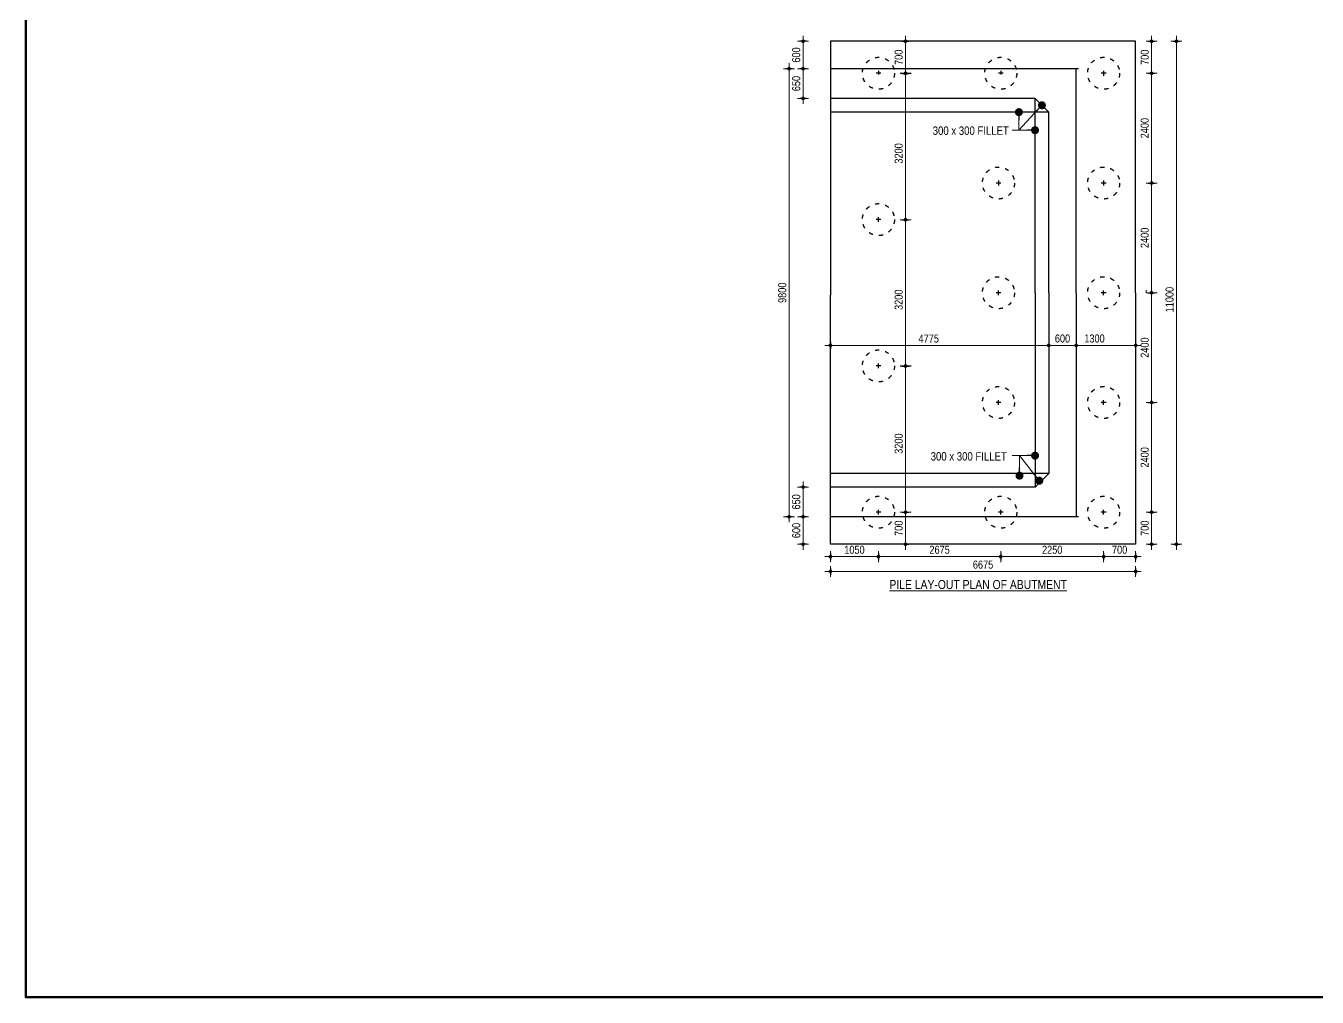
# Model space of a CAD drawing. Header units: millimetres. Extents: x -44822 to 222670, y -173707 to 25116.
# Drawn here: x -44822 to -16581, y -21024 to 220 of the extents above; entities that cross this region are included whole.
import ezdxf

# ---------------------------------------------------------------- set-up
doc = ezdxf.new("R2010")
doc.units = ezdxf.units.MM
doc.header["$LTSCALE"] = 5
doc.header["$PDMODE"] = 2
doc.linetypes.add('ACAD_ISO03W100', pattern=[30, 12, -18])
for name, color, linetype in [('Abutment W Line', 200, 'Continuous'), ('Extra Line', 70, 'Continuous'), ('Pile', 11, 'Continuous')]:
    doc.layers.add(name, color=color, linetype=linetype)
doc.layers.add('Dimision', color=4, linetype='Continuous', lineweight=13)
doc.layers.add('Text', color=7, linetype='Continuous', lineweight=0)
doc.styles.get("Standard").update_dxf_attribs({"font": 'ARIALN.TTF'})
doc.dimstyles.new('ISO-125', dxfattribs={"dimtxt": 125, "dimasz": 1.2, "dimexe": 75, "dimexo": 75, "dimgap": 60, "dimtad": 1, "dimdec": 0, "dimtxsty": 'Standard', "dimblk": 'D_TIC', "dimcen": 52.5, "dimclrd": 256, "dimclre": 256, "dimclrt": 256, "dimadec": 0, "dimazin": 0, "dimtfac": 1, "dimtdec": 0, "dimtix": 1, "dimtmove": 0, "dimatfit": 3, "dimldrblk": 'DOT', "dimfxl": 75, "dimfxlon": 1, "dimlwd": -1, "dimarcsym": 0})
doc.dimstyles.new('ISO-25', dxfattribs={"dimtxt": 75, "dimasz": 45, "dimexe": 125, "dimexo": 75.625, "dimgap": 60, "dimtad": 1, "dimdec": 0, "dimtxsty": 'Standard', "dimblk": 'DOT', "dimcen": 52.5, "dimclrd": 256, "dimclre": 256, "dimclrt": 256, "dimadec": 0, "dimazin": 0, "dimtfac": 1, "dimtdec": 0, "dimtix": 1, "dimtmove": 0, "dimatfit": 3, "dimldrblk": 'DOT', "dimfxl": 1, "dimlwd": -1, "dimarcsym": 0})

# ---------------------------------------------------------------- blocks, each defined once
blk = doc.blocks.new('_Dot')
at = {"color": 0, "linetype": 'ByBlock', "lineweight": -2}
blk.add_line((-0.5, 0), (-1, 0), dxfattribs=at)
at = {"color": 0, "linetype": 'ByBlock', "const_width": 0.5}
blk.add_lwpolyline([(-0.25, 0, 1), (0.25, 0, 1)], format="xyb", close=True, dxfattribs=at)
blk = doc.blocks.new('D_TIC')
at = {"layer": 'Dimision', "ltscale": 5}
for p, q in [((-60, 0), (60, 0)), ((0, 60), (0, -60))]:
    blk.add_line(p, q, dxfattribs=at)
at = {"layer": 'Dimision', "ltscale": 5, "const_width": 20}
blk.add_lwpolyline([(-10, 0, 1), (10, 0, 1)], format="xyb", close=True, dxfattribs=at)
blk = doc.blocks.new('*D34')
at = {"layer": 'Defpoints', "color": 0, "lineweight": 50, "ltscale": 5, "transparency": 16777216}
for p in [(-27859.63625356905, -717.9179499150052), (-28129.00739248644, -10517.91794991501), (-27859.63625356905, -10517.91794991501)]:
    blk.add_point(p, dxfattribs=at)
at = {"layer": 'Dimision', "lineweight": -2, "ltscale": 5, "transparency": 16777216}
for p, q in [((-28054.00739248645, -717.9179499150054), (-28204.00739248645, -717.9179499150054)), ((-28054.00739248644, -10517.91794991501), (-28204.00739248644, -10517.91794991501))]:
    blk.add_line(p, q, dxfattribs=at)
at = {"layer": 'Dimision', "ltscale": 5, "transparency": 16777216}
blk.add_line((-28129.00739248645, -719.9179499150054), (-28129.00739248644, -10515.91794991501), dxfattribs=at)
at = {"layer": 'Dimision', "ltscale": 5, "transparency": 16777216, "xscale": 2, "yscale": 2, "zscale": 2}
for p, rotation in [((-28129.00739248645, -717.9179499150054), 90), ((-28129.00739248644, -10517.91794991501), 270)]:
    blk.add_blockref('D_TIC', p, dxfattribs=dict(at, rotation=rotation))
at = {"layer": 'Dimision', "ltscale": 5, "transparency": 16777216, "insert": (-28278.35766533774, -5617.917949914999), "char_height": 175, "attachment_point": 5, "rotation": 90}
blk.add_mtext('9800', dxfattribs=at)
blk = doc.blocks.new('*D55')
at = {"layer": 'Defpoints', "color": 0, "lineweight": 50, "ltscale": 5, "transparency": 16777216}
for p in [(-27545.26802341591, -10517.91794991501), (-27823.63698085807, -11117.91794991501), (-27545.26802341591, -11117.91794991501)]:
    blk.add_point(p, dxfattribs=at)
at = {"layer": 'Dimision', "lineweight": -2, "ltscale": 5, "transparency": 16777216}
for p, q in [((-27748.63698085807, -10517.91794991501), (-27898.63698085807, -10517.91794991501)), ((-27748.63698085807, -11117.91794991501), (-27898.63698085807, -11117.91794991501))]:
    blk.add_line(p, q, dxfattribs=at)
at = {"layer": 'Dimision', "ltscale": 5, "transparency": 16777216}
blk.add_line((-27823.63698085807, -10519.91794991501), (-27823.63698085807, -11115.91794991501), dxfattribs=at)
at = {"layer": 'Dimision', "ltscale": 5, "transparency": 16777216, "xscale": 2, "yscale": 2, "zscale": 2}
for p, rotation in [((-27823.63698085807, -10517.91794991501), 90), ((-27823.63698085807, -11117.91794991501), 270)]:
    blk.add_blockref('D_TIC', p, dxfattribs=dict(at, rotation=rotation))
at = {"layer": 'Dimision', "ltscale": 5, "transparency": 16777216, "insert": (-27972.98725370936, -10817.917949915), "char_height": 175, "attachment_point": 5, "rotation": 90}
blk.add_mtext('600', dxfattribs=at)
blk = doc.blocks.new('*D56')
at = {"layer": 'Defpoints', "color": 0, "lineweight": 50, "ltscale": 5, "transparency": 16777216}
for p in [(-27545.26802341591, -9867.917949915009), (-27823.63698085806, -10517.91794991501), (-27545.26802341591, -10517.91794991501)]:
    blk.add_point(p, dxfattribs=at)
at = {"layer": 'Dimision', "lineweight": -2, "ltscale": 5, "transparency": 16777216}
for p, q in [((-27748.63698085806, -9867.917949915009), (-27898.63698085806, -9867.917949915009)), ((-27748.63698085806, -10517.91794991501), (-27898.63698085806, -10517.91794991501))]:
    blk.add_line(p, q, dxfattribs=at)
at = {"layer": 'Dimision', "ltscale": 5, "transparency": 16777216}
blk.add_line((-27823.63698085806, -9869.917949915009), (-27823.63698085806, -10515.91794991501), dxfattribs=at)
at = {"layer": 'Dimision', "ltscale": 5, "transparency": 16777216, "xscale": 2, "yscale": 2, "zscale": 2}
for p, rotation in [((-27823.63698085806, -9867.917949915009), 90), ((-27823.63698085806, -10517.91794991501), 270)]:
    blk.add_blockref('D_TIC', p, dxfattribs=dict(at, rotation=rotation))
at = {"layer": 'Dimision', "ltscale": 5, "transparency": 16777216, "insert": (-27972.98725370935, -10192.917949915), "char_height": 175, "attachment_point": 5, "rotation": 90}
blk.add_mtext('650', dxfattribs=at)
blk = doc.blocks.new('*D57')
at = {"layer": 'Defpoints', "color": 0, "lineweight": 50, "ltscale": 5, "transparency": 16777216}
for p in [(-27225.92416338345, -11494.52536009006), (-20550.92416338345, -11494.52536009006), (-27225.92416338345, -11714.28466374485)]:
    blk.add_point(p, dxfattribs=at)
at = {"layer": 'Dimision', "lineweight": -2, "ltscale": 5, "transparency": 16777216}
for p, q in [((-27225.92416338345, -11639.28466374485), (-27225.92416338345, -11789.28466374485)), ((-20550.92416338345, -11639.28466374485), (-20550.92416338345, -11789.28466374485))]:
    blk.add_line(p, q, dxfattribs=at)
at = {"layer": 'Dimision', "ltscale": 5, "transparency": 16777216}
blk.add_line((-20552.92416338345, -11714.28466374485), (-27223.92416338345, -11714.28466374485), dxfattribs=at)
at = {"layer": 'Dimision', "ltscale": 5, "transparency": 16777216, "xscale": 2, "yscale": 2, "zscale": 2, "rotation": 180}
blk.add_blockref('D_TIC', (-27225.92416338345, -11714.28466374485), dxfattribs=at)
at = {"layer": 'Dimision', "ltscale": 5, "transparency": 16777216, "xscale": 2, "yscale": 2, "zscale": 2}
blk.add_blockref('D_TIC', (-20550.92416338345, -11714.28466374485), dxfattribs=at)
at = {"layer": 'Dimision', "ltscale": 5, "transparency": 16777216, "insert": (-23888.42416338345, -11564.93439089356), "char_height": 175, "attachment_point": 5}
blk.add_mtext('6675', dxfattribs=at)
blk = doc.blocks.new('*D35')
at = {"layer": 'Defpoints', "color": 0, "lineweight": 50, "ltscale": 5, "transparency": 16777216}
for p in [(-19934.30750485995, -117.9179499150051), (-19658.59928335054, -117.917949915005), (-19934.30750485995, -11117.91794991501)]:
    blk.add_point(p, dxfattribs=at)
at = {"layer": 'Dimision', "lineweight": -2, "ltscale": 5, "transparency": 16777216}
for p, q in [((-19733.59928335054, -117.917949915005), (-19583.59928335054, -117.917949915005)), ((-19733.59928335053, -11117.91794991501), (-19583.59928335053, -11117.91794991501))]:
    blk.add_line(p, q, dxfattribs=at)
at = {"layer": 'Dimision', "ltscale": 5, "transparency": 16777216}
blk.add_line((-19658.59928335053, -11115.91794991501), (-19658.59928335054, -119.917949915005), dxfattribs=at)
at = {"layer": 'Dimision', "ltscale": 5, "transparency": 16777216, "xscale": 2, "yscale": 2, "zscale": 2}
for p, rotation in [((-19658.59928335054, -117.917949915005), 90), ((-19658.59928335053, -11117.91794991501), 270)]:
    blk.add_blockref('D_TIC', p, dxfattribs=dict(at, rotation=rotation))
at = {"layer": 'Dimision', "ltscale": 5, "transparency": 16777216, "insert": (-19807.94955620183, -5767.917949915005), "char_height": 175, "attachment_point": 5, "rotation": 90}
blk.add_mtext('11000', dxfattribs=at)
blk = doc.blocks.new('*D36')
at = {"layer": 'Defpoints', "color": 0, "lineweight": 50, "ltscale": 5, "transparency": 16777216}
for p in [(-21250.92416338346, -8017.917949915009), (-20202.73914445869, -8017.917949915009), (-20434.28909418024, -10417.91794991501)]:
    blk.add_point(p, dxfattribs=at)
at = {"layer": 'Dimision', "lineweight": -2, "ltscale": 5, "transparency": 16777216}
for p, q in [((-20277.73914445869, -8017.917949915009), (-20127.73914445869, -8017.917949915009)), ((-20277.73914445869, -10417.91794991501), (-20127.73914445869, -10417.91794991501))]:
    blk.add_line(p, q, dxfattribs=at)
at = {"layer": 'Dimision', "ltscale": 5, "transparency": 16777216}
blk.add_line((-20202.73914445869, -10415.91794991501), (-20202.73914445869, -8019.917949915009), dxfattribs=at)
at = {"layer": 'Dimision', "ltscale": 5, "transparency": 16777216, "xscale": 2, "yscale": 2, "zscale": 2}
for p, rotation in [((-20202.73914445869, -8017.917949915009), 90), ((-20202.73914445869, -10417.91794991501), 270)]:
    blk.add_blockref('D_TIC', p, dxfattribs=dict(at, rotation=rotation))
at = {"layer": 'Dimision', "ltscale": 5, "transparency": 16777216, "insert": (-20352.08941730999, -9217.917949915001), "char_height": 175, "attachment_point": 5, "rotation": 90}
blk.add_mtext('2400', dxfattribs=at)
blk = doc.blocks.new('*D58')
at = {"layer": 'Defpoints', "color": 0, "lineweight": 50, "ltscale": 5, "transparency": 16777216}
for p in [(-20434.28909418024, -10417.91794991501), (-20202.73914445872, -10417.91794991501), (-20434.28909418024, -11117.91794991501)]:
    blk.add_point(p, dxfattribs=at)
at = {"layer": 'Dimision', "lineweight": -2, "ltscale": 5, "transparency": 16777216}
for p, q in [((-20277.73914445872, -10417.91794991501), (-20127.73914445872, -10417.91794991501)), ((-20277.73914445872, -11117.91794991501), (-20127.73914445872, -11117.91794991501))]:
    blk.add_line(p, q, dxfattribs=at)
at = {"layer": 'Dimision', "ltscale": 5, "transparency": 16777216}
blk.add_line((-20202.73914445872, -11115.91794991501), (-20202.73914445872, -10419.91794991501), dxfattribs=at)
at = {"layer": 'Dimision', "ltscale": 5, "transparency": 16777216, "xscale": 2, "yscale": 2, "zscale": 2}
for p, rotation in [((-20202.73914445872, -10417.91794991501), 90), ((-20202.73914445872, -11117.91794991501), 270)]:
    blk.add_blockref('D_TIC', p, dxfattribs=dict(at, rotation=rotation))
at = {"layer": 'Dimision', "ltscale": 5, "transparency": 16777216, "insert": (-20352.08941731002, -10767.917949915), "char_height": 175, "attachment_point": 5, "rotation": 90}
blk.add_mtext('700', dxfattribs=at)
blk = doc.blocks.new('*D37')
at = {"layer": 'Defpoints', "color": 0, "lineweight": 50, "ltscale": 5, "transparency": 16777216}
for p in [(-21850.92416338345, -6678.267121122903), (-21850.92416338345, -6768.763042735926), (-20550.92416338345, -6678.267121122903)]:
    blk.add_point(p, dxfattribs=at)
at = {"layer": 'Dimision', "lineweight": -2, "ltscale": 5, "transparency": 16777216}
for p, q in [((-21850.92416338345, -6753.267121122903), (-21850.92416338345, -6843.763042735926)), ((-20550.92416338345, -6753.267121122903), (-20550.92416338345, -6843.763042735926))]:
    blk.add_line(p, q, dxfattribs=at)
at = {"layer": 'Dimision', "ltscale": 5, "transparency": 16777216}
blk.add_line((-20552.92416338345, -6768.763042735926), (-21848.92416338345, -6768.763042735926), dxfattribs=at)
at = {"layer": 'Dimision', "ltscale": 5, "transparency": 16777216, "xscale": 2, "yscale": 2, "zscale": 2, "rotation": 180}
blk.add_blockref('D_TIC', (-21850.92416338345, -6768.763042735926), dxfattribs=at)
at = {"layer": 'Dimision', "ltscale": 5, "transparency": 16777216, "xscale": 2, "yscale": 2, "zscale": 2}
blk.add_blockref('D_TIC', (-20550.92416338345, -6768.763042735926), dxfattribs=at)
at = {"layer": 'Dimision', "ltscale": 5, "transparency": 16777216, "insert": (-21450.92416338345, -6619.412769884631), "char_height": 175, "attachment_point": 5}
blk.add_mtext('1300', dxfattribs=at)
blk = doc.blocks.new('*D38')
at = {"layer": 'Defpoints', "color": 0, "lineweight": 50, "ltscale": 5, "transparency": 16777216}
for p in [(-22450.92416338345, -6554.445497657691), (-22450.92416338345, -6768.763042735926), (-21850.92416338345, -6554.445497657692)]:
    blk.add_point(p, dxfattribs=at)
at = {"layer": 'Dimision', "lineweight": -2, "ltscale": 5, "transparency": 16777216}
for p, q in [((-22450.92416338345, -6693.763042735926), (-22450.92416338345, -6843.763042735926)), ((-21850.92416338345, -6693.763042735926), (-21850.92416338345, -6843.763042735926))]:
    blk.add_line(p, q, dxfattribs=at)
at = {"layer": 'Dimision', "ltscale": 5, "transparency": 16777216}
blk.add_line((-21852.92416338345, -6768.763042735926), (-22448.92416338345, -6768.763042735926), dxfattribs=at)
at = {"layer": 'Dimision', "ltscale": 5, "transparency": 16777216, "xscale": 2, "yscale": 2, "zscale": 2, "rotation": 180}
blk.add_blockref('D_TIC', (-22450.92416338345, -6768.763042735926), dxfattribs=at)
at = {"layer": 'Dimision', "ltscale": 5, "transparency": 16777216, "xscale": 2, "yscale": 2, "zscale": 2}
blk.add_blockref('D_TIC', (-21850.92416338345, -6768.763042735926), dxfattribs=at)
at = {"layer": 'Dimision', "ltscale": 5, "transparency": 16777216, "insert": (-22150.92416338345, -6619.412769884631), "char_height": 175, "attachment_point": 5}
blk.add_mtext('600', dxfattribs=at)
blk = doc.blocks.new('*D39')
at = {"layer": 'Defpoints', "color": 0, "lineweight": 50, "ltscale": 5, "transparency": 16777216}
for p in [(-27225.92416338345, -6530.945497657691), (-27225.92416338345, -6768.763042735927), (-22450.92416338345, -6530.945497657691)]:
    blk.add_point(p, dxfattribs=at)
at = {"layer": 'Dimision', "lineweight": -2, "ltscale": 5, "transparency": 16777216}
for p, q in [((-27225.92416338345, -6693.763042735927), (-27225.92416338345, -6843.763042735927)), ((-22450.92416338345, -6693.763042735927), (-22450.92416338345, -6843.763042735927))]:
    blk.add_line(p, q, dxfattribs=at)
at = {"layer": 'Dimision', "ltscale": 5, "transparency": 16777216}
blk.add_line((-22452.92416338345, -6768.763042735927), (-27223.92416338345, -6768.763042735927), dxfattribs=at)
at = {"layer": 'Dimision', "ltscale": 5, "transparency": 16777216, "xscale": 2, "yscale": 2, "zscale": 2, "rotation": 180}
blk.add_blockref('D_TIC', (-27225.92416338345, -6768.763042735927), dxfattribs=at)
at = {"layer": 'Dimision', "ltscale": 5, "transparency": 16777216, "xscale": 2, "yscale": 2, "zscale": 2}
blk.add_blockref('D_TIC', (-22450.92416338345, -6768.763042735927), dxfattribs=at)
at = {"layer": 'Dimision', "ltscale": 5, "transparency": 16777216, "insert": (-25075.92416338345, -6619.770887210689), "char_height": 175, "attachment_point": 5}
blk.add_mtext('4775', dxfattribs=at)
blk = doc.blocks.new('*D59')
at = {"layer": 'Defpoints', "color": 0, "lineweight": 50, "ltscale": 5, "transparency": 16777216}
for p in [(-27823.63698085807, -717.9179499150052), (-27545.26802341591, -717.9179499150052), (-27545.26802341591, -1367.917949915005)]:
    blk.add_point(p, dxfattribs=at)
at = {"layer": 'Dimision', "lineweight": -2, "ltscale": 5, "transparency": 16777216}
for p, q in [((-27748.63698085807, -717.9179499150052), (-27898.63698085807, -717.9179499150052)), ((-27748.63698085807, -1367.917949915005), (-27898.63698085807, -1367.917949915005))]:
    blk.add_line(p, q, dxfattribs=at)
at = {"layer": 'Dimision', "ltscale": 5, "transparency": 16777216}
blk.add_line((-27823.63698085807, -1365.917949915005), (-27823.63698085807, -719.9179499150052), dxfattribs=at)
at = {"layer": 'Dimision', "ltscale": 5, "transparency": 16777216, "xscale": 2, "yscale": 2, "zscale": 2}
for p, rotation in [((-27823.63698085807, -717.9179499150052), 90), ((-27823.63698085807, -1367.917949915005), 270)]:
    blk.add_blockref('D_TIC', p, dxfattribs=dict(at, rotation=rotation))
at = {"layer": 'Dimision', "ltscale": 5, "transparency": 16777216, "insert": (-27972.98725370936, -1042.917949914997), "char_height": 175, "attachment_point": 5, "rotation": 90}
blk.add_mtext('650', dxfattribs=at)
blk = doc.blocks.new('*D60')
at = {"layer": 'Defpoints', "color": 0, "lineweight": 50, "ltscale": 5, "transparency": 16777216}
for p in [(-27823.63698085807, -117.9179499150051), (-27545.26802341591, -117.9179499150051), (-27545.26802341591, -717.9179499150052)]:
    blk.add_point(p, dxfattribs=at)
at = {"layer": 'Dimision', "lineweight": -2, "ltscale": 5, "transparency": 16777216}
for p, q in [((-27748.63698085807, -117.9179499150051), (-27898.63698085807, -117.9179499150051)), ((-27748.63698085807, -717.9179499150052), (-27898.63698085807, -717.9179499150052))]:
    blk.add_line(p, q, dxfattribs=at)
at = {"layer": 'Dimision', "ltscale": 5, "transparency": 16777216}
blk.add_line((-27823.63698085807, -715.9179499150052), (-27823.63698085807, -119.9179499150051), dxfattribs=at)
at = {"layer": 'Dimision', "ltscale": 5, "transparency": 16777216, "xscale": 2, "yscale": 2, "zscale": 2}
for p, rotation in [((-27823.63698085807, -117.9179499150051), 90), ((-27823.63698085807, -717.9179499150052), 270)]:
    blk.add_blockref('D_TIC', p, dxfattribs=dict(at, rotation=rotation))
at = {"layer": 'Dimision', "ltscale": 5, "transparency": 16777216, "insert": (-27972.98725370937, -417.9179499149972), "char_height": 175, "attachment_point": 5, "rotation": 90}
blk.add_mtext('600', dxfattribs=at)
blk = doc.blocks.new('*D40')
at = {"layer": 'Defpoints', "color": 0, "lineweight": 50, "ltscale": 5, "transparency": 16777216}
for p in [(-20434.28909418024, -117.9179499150051), (-20434.28909418024, -817.9179499150055), (-20202.73914445874, -817.9179499150054)]:
    blk.add_point(p, dxfattribs=at)
at = {"layer": 'Dimision', "lineweight": -2, "ltscale": 5, "transparency": 16777216}
for p, q in [((-20277.73914445874, -117.9179499150051), (-20127.73914445874, -117.917949915005)), ((-20277.73914445874, -817.9179499150055), (-20127.73914445874, -817.9179499150054))]:
    blk.add_line(p, q, dxfattribs=at)
at = {"layer": 'Dimision', "ltscale": 5, "transparency": 16777216}
blk.add_line((-20202.73914445874, -119.917949915005), (-20202.73914445874, -815.9179499150054), dxfattribs=at)
at = {"layer": 'Dimision', "ltscale": 5, "transparency": 16777216, "xscale": 2, "yscale": 2, "zscale": 2}
for p, rotation in [((-20202.73914445874, -117.917949915005), 90), ((-20202.73914445874, -817.9179499150054), 270)]:
    blk.add_blockref('D_TIC', p, dxfattribs=dict(at, rotation=rotation))
at = {"layer": 'Dimision', "ltscale": 5, "transparency": 16777216, "insert": (-20352.08941731003, -467.9179499149993), "char_height": 175, "attachment_point": 5, "rotation": 90}
blk.add_mtext('700', dxfattribs=at)
blk = doc.blocks.new('*D41')
at = {"layer": 'Defpoints', "color": 0, "lineweight": 50, "ltscale": 5, "transparency": 16777216}
for p in [(-21250.92416338346, -5617.917949915007), (-21250.92416338346, -8017.917949915009), (-20202.73914445865, -8017.917949915009)]:
    blk.add_point(p, dxfattribs=at)
at = {"layer": 'Dimision', "lineweight": -2, "ltscale": 5, "transparency": 16777216}
for p, q in [((-20277.73914445865, -5617.917949915007), (-20127.73914445865, -5617.917949915007)), ((-20277.73914445865, -8017.917949915009), (-20127.73914445865, -8017.917949915009))]:
    blk.add_line(p, q, dxfattribs=at)
at = {"layer": 'Dimision', "ltscale": 5, "transparency": 16777216}
blk.add_line((-20202.73914445865, -5619.917949915007), (-20202.73914445865, -8015.917949915009), dxfattribs=at)
at = {"layer": 'Dimision', "ltscale": 5, "transparency": 16777216, "xscale": 2, "yscale": 2, "zscale": 2}
for p, rotation in [((-20202.73914445865, -5617.917949915007), 90), ((-20202.73914445865, -8017.917949915009), 270)]:
    blk.add_blockref('D_TIC', p, dxfattribs=dict(at, rotation=rotation))
at = {"layer": 'Dimision', "ltscale": 5, "transparency": 16777216, "insert": (-20352.08941730994, -6817.917949915), "char_height": 175, "attachment_point": 5, "rotation": 90}
blk.add_mtext('2400', dxfattribs=at)
blk = doc.blocks.new('*D46')
at = {"layer": 'Defpoints', "color": 0, "lineweight": 50, "ltscale": 5, "transparency": 16777216}
for p in [(-25847.33908305605, -10417.91794991501), (-25583.66353952922, -10417.91794991501), (-25585.82796023652, -11117.91794991501)]:
    blk.add_point(p, dxfattribs=at)
at = {"layer": 'Dimision', "lineweight": -2, "ltscale": 5, "transparency": 16777216}
for p, q in [((-25658.66353952922, -10417.91794991501), (-25508.66353952922, -10417.91794991501)), ((-25583.66353952922, -11117.91794991501), (-25508.66353952922, -11117.91794991501))]:
    blk.add_line(p, q, dxfattribs=at)
at = {"layer": 'Dimision', "ltscale": 5, "transparency": 16777216}
blk.add_line((-25583.66353952922, -11115.91794991501), (-25583.66353952922, -10419.91794991501), dxfattribs=at)
at = {"layer": 'Dimision', "ltscale": 5, "transparency": 16777216, "xscale": 2, "yscale": 2, "zscale": 2}
for p, rotation in [((-25583.66353952922, -10417.91794991501), 90), ((-25583.66353952922, -11117.91794991501), 270)]:
    blk.add_blockref('D_TIC', p, dxfattribs=dict(at, rotation=rotation))
at = {"layer": 'Dimision', "ltscale": 5, "transparency": 16777216, "insert": (-25733.01381238051, -10767.917949915), "char_height": 175, "attachment_point": 5, "rotation": 90}
blk.add_mtext('700', dxfattribs=at)
blk = doc.blocks.new('*D6')
at = {"layer": 'Defpoints', "color": 0, "lineweight": 50, "ltscale": 5, "transparency": 16777216}
for p in [(-26175.92416338346, -7217.751283248343), (-25583.66353952926, -7217.751283248343), (-25847.33908305606, -10417.91794991501)]:
    blk.add_point(p, dxfattribs=at)
at = {"layer": 'Dimision', "lineweight": -2, "ltscale": 5, "transparency": 16777216}
for p, q in [((-25658.66353952926, -7217.751283248343), (-25508.66353952926, -7217.751283248343)), ((-25658.66353952925, -10417.91794991501), (-25508.66353952925, -10417.91794991501))]:
    blk.add_line(p, q, dxfattribs=at)
at = {"layer": 'Dimision', "ltscale": 5, "transparency": 16777216}
blk.add_line((-25583.66353952925, -10415.91794991501), (-25583.66353952926, -7219.751283248343), dxfattribs=at)
at = {"layer": 'Dimision', "ltscale": 5, "transparency": 16777216, "xscale": 2, "yscale": 2, "zscale": 2}
for p, rotation in [((-25583.66353952926, -7217.751283248343), 90), ((-25583.66353952925, -10417.91794991501), 270)]:
    blk.add_blockref('D_TIC', p, dxfattribs=dict(at, rotation=rotation))
at = {"layer": 'Dimision', "ltscale": 5, "transparency": 16777216, "insert": (-25733.01381238055, -8918.084616581671), "char_height": 175, "attachment_point": 5, "rotation": 90}
blk.add_mtext('3200', dxfattribs=at)
blk = doc.blocks.new('*D47')
at = {"layer": 'Defpoints', "color": 0, "lineweight": 50, "ltscale": 5, "transparency": 16777216}
for p in [(-25776.01745959085, -117.9179499150051), (-25583.66353952923, -117.917949915005), (-25847.33908305606, -817.9179499150055)]:
    blk.add_point(p, dxfattribs=at)
at = {"layer": 'Dimision', "lineweight": -2, "ltscale": 5, "transparency": 16777216}
for p, q in [((-25658.66353952923, -117.917949915005), (-25508.66353952923, -117.917949915005)), ((-25658.66353952923, -817.9179499150055), (-25508.66353952923, -817.9179499150055))]:
    blk.add_line(p, q, dxfattribs=at)
at = {"layer": 'Dimision', "ltscale": 5, "transparency": 16777216}
blk.add_line((-25583.66353952923, -815.9179499150055), (-25583.66353952923, -119.917949915005), dxfattribs=at)
at = {"layer": 'Dimision', "ltscale": 5, "transparency": 16777216, "xscale": 2, "yscale": 2, "zscale": 2}
for p, rotation in [((-25583.66353952923, -117.917949915005), 90), ((-25583.66353952923, -817.9179499150055), 270)]:
    blk.add_blockref('D_TIC', p, dxfattribs=dict(at, rotation=rotation))
at = {"layer": 'Dimision', "ltscale": 5, "transparency": 16777216, "insert": (-25733.01381238052, -467.9179499149978), "char_height": 175, "attachment_point": 5, "rotation": 90}
blk.add_mtext('700', dxfattribs=at)
blk = doc.blocks.new('*D149')
at = {"layer": 'Defpoints', "color": 0, "lineweight": 50, "ltscale": 5, "transparency": 16777216}
for p in [(-21250.92416338345, -10577.20196191994), (-20550.92416338345, -10577.20196191994), (-21250.92416338345, -11388.86838832237)]:
    blk.add_point(p, dxfattribs=at)
at = {"layer": 'Dimision', "lineweight": -2, "ltscale": 5, "transparency": 16777216}
for p, q in [((-21250.92416338345, -11313.86838832237), (-21250.92416338345, -11463.86838832237)), ((-20550.92416338345, -11313.86838832237), (-20550.92416338345, -11463.86838832237))]:
    blk.add_line(p, q, dxfattribs=at)
at = {"layer": 'Dimision', "ltscale": 5, "transparency": 16777216}
blk.add_line((-20552.92416338345, -11388.86838832237), (-21248.92416338345, -11388.86838832237), dxfattribs=at)
at = {"layer": 'Dimision', "ltscale": 5, "transparency": 16777216, "xscale": 2, "yscale": 2, "zscale": 2, "rotation": 180}
blk.add_blockref('D_TIC', (-21250.92416338345, -11388.86838832237), dxfattribs=at)
at = {"layer": 'Dimision', "ltscale": 5, "transparency": 16777216, "xscale": 2, "yscale": 2, "zscale": 2}
blk.add_blockref('D_TIC', (-20550.92416338345, -11388.86838832237), dxfattribs=at)
at = {"layer": 'Dimision', "ltscale": 5, "transparency": 16777216, "insert": (-20900.92416338345, -11239.51811547107), "char_height": 175, "attachment_point": 5}
blk.add_mtext('700', dxfattribs=at)
blk = doc.blocks.new('*D150')
at = {"layer": 'Defpoints', "color": 0, "lineweight": 50, "ltscale": 5, "transparency": 16777216}
for p in [(-23500.92416338345, -10625.06283912241), (-21250.92416338345, -10577.20196191994), (-23500.92416338345, -11388.86838832237)]:
    blk.add_point(p, dxfattribs=at)
at = {"layer": 'Dimision', "lineweight": -2, "ltscale": 5, "transparency": 16777216}
for p, q in [((-23500.92416338345, -11313.86838832237), (-23500.92416338345, -11463.86838832237)), ((-21250.92416338345, -11313.86838832237), (-21250.92416338345, -11463.86838832237))]:
    blk.add_line(p, q, dxfattribs=at)
at = {"layer": 'Dimision', "ltscale": 5, "transparency": 16777216}
blk.add_line((-21252.92416338345, -11388.86838832237), (-23498.92416338345, -11388.86838832237), dxfattribs=at)
at = {"layer": 'Dimision', "ltscale": 5, "transparency": 16777216, "xscale": 2, "yscale": 2, "zscale": 2, "rotation": 180}
blk.add_blockref('D_TIC', (-23500.92416338345, -11388.86838832237), dxfattribs=at)
at = {"layer": 'Dimision', "ltscale": 5, "transparency": 16777216, "xscale": 2, "yscale": 2, "zscale": 2}
blk.add_blockref('D_TIC', (-21250.92416338345, -11388.86838832237), dxfattribs=at)
at = {"layer": 'Dimision', "ltscale": 5, "transparency": 16777216, "insert": (-22375.92416338345, -11239.51811547107), "char_height": 175, "attachment_point": 5}
blk.add_mtext('2250', dxfattribs=at)
blk = doc.blocks.new('*D151')
at = {"layer": 'Defpoints', "color": 0, "lineweight": 50, "ltscale": 5, "transparency": 16777216}
for p in [(-26175.92416338345, -10618.6859244454), (-23500.92416338345, -10625.06283912241), (-26175.92416338345, -11388.86838832237)]:
    blk.add_point(p, dxfattribs=at)
at = {"layer": 'Dimision', "lineweight": -2, "ltscale": 5, "transparency": 16777216}
for p, q in [((-26175.92416338345, -11313.86838832237), (-26175.92416338345, -11463.86838832237)), ((-23500.92416338345, -11313.86838832237), (-23500.92416338345, -11463.86838832237))]:
    blk.add_line(p, q, dxfattribs=at)
at = {"layer": 'Dimision', "ltscale": 5, "transparency": 16777216}
blk.add_line((-23502.92416338345, -11388.86838832237), (-26173.92416338345, -11388.86838832237), dxfattribs=at)
at = {"layer": 'Dimision', "ltscale": 5, "transparency": 16777216, "xscale": 2, "yscale": 2, "zscale": 2, "rotation": 180}
blk.add_blockref('D_TIC', (-26175.92416338345, -11388.86838832237), dxfattribs=at)
at = {"layer": 'Dimision', "ltscale": 5, "transparency": 16777216, "xscale": 2, "yscale": 2, "zscale": 2}
blk.add_blockref('D_TIC', (-23500.92416338345, -11388.86838832237), dxfattribs=at)
at = {"layer": 'Dimision', "ltscale": 5, "transparency": 16777216, "insert": (-24838.42416338345, -11239.51811547107), "char_height": 175, "attachment_point": 5}
blk.add_mtext('2675', dxfattribs=at)
blk = doc.blocks.new('*D152')
at = {"layer": 'Defpoints', "color": 0, "lineweight": 50, "ltscale": 5, "transparency": 16777216}
for p in [(-27225.92416338345, -10622.1038675634), (-26175.92416338345, -10618.6859244454), (-27225.92416338345, -11388.86838832237)]:
    blk.add_point(p, dxfattribs=at)
at = {"layer": 'Dimision', "lineweight": -2, "ltscale": 5, "transparency": 16777216}
for p, q in [((-27225.92416338345, -11313.86838832237), (-27225.92416338345, -11463.86838832237)), ((-26175.92416338345, -11313.86838832237), (-26175.92416338345, -11463.86838832237))]:
    blk.add_line(p, q, dxfattribs=at)
at = {"layer": 'Dimision', "ltscale": 5, "transparency": 16777216}
blk.add_line((-26177.92416338345, -11388.86838832237), (-27223.92416338345, -11388.86838832237), dxfattribs=at)
at = {"layer": 'Dimision', "ltscale": 5, "transparency": 16777216, "xscale": 2, "yscale": 2, "zscale": 2, "rotation": 180}
blk.add_blockref('D_TIC', (-27225.92416338345, -11388.86838832237), dxfattribs=at)
at = {"layer": 'Dimision', "ltscale": 5, "transparency": 16777216, "xscale": 2, "yscale": 2, "zscale": 2}
blk.add_blockref('D_TIC', (-26175.92416338345, -11388.86838832237), dxfattribs=at)
at = {"layer": 'Dimision', "ltscale": 5, "transparency": 16777216, "insert": (-26700.92416338345, -11239.51811547107), "char_height": 175, "attachment_point": 5}
blk.add_mtext('1050', dxfattribs=at)
blk = doc.blocks.new('*D283')
at = {"layer": 'Defpoints', "color": 0, "lineweight": 50, "ltscale": 5, "transparency": 16777216}
for p in [(-26175.92416338346, -4020.710254807342), (-25583.66353952926, -4020.710254807341), (-25847.33908305606, -7220.87692147401)]:
    blk.add_point(p, dxfattribs=at)
at = {"layer": 'Dimision', "lineweight": -2, "ltscale": 5, "transparency": 16777216}
for p, q in [((-25658.66353952926, -4020.710254807342), (-25508.66353952926, -4020.710254807341)), ((-25658.66353952926, -7220.87692147401), (-25508.66353952926, -7220.87692147401))]:
    blk.add_line(p, q, dxfattribs=at)
at = {"layer": 'Dimision', "ltscale": 5, "transparency": 16777216}
blk.add_line((-25583.66353952926, -7218.87692147401), (-25583.66353952926, -4022.710254807341), dxfattribs=at)
at = {"layer": 'Dimision', "ltscale": 5, "transparency": 16777216, "xscale": 2, "yscale": 2, "zscale": 2}
for p, rotation in [((-25583.66353952926, -4020.710254807341), 90), ((-25583.66353952926, -7220.87692147401), 270)]:
    blk.add_blockref('D_TIC', p, dxfattribs=dict(at, rotation=rotation))
at = {"layer": 'Dimision', "ltscale": 5, "transparency": 16777216, "insert": (-25733.01381238055, -5771.043588140672), "char_height": 175, "attachment_point": 5, "rotation": 90}
blk.add_mtext('3200', dxfattribs=at)
blk = doc.blocks.new('*D284')
at = {"layer": 'Defpoints', "color": 0, "lineweight": 50, "ltscale": 5, "transparency": 16777216}
for p in [(-26175.92416338346, -820.8769214740064), (-25583.66353952926, -820.8769214740063), (-25847.33908305606, -4021.043588140674)]:
    blk.add_point(p, dxfattribs=at)
at = {"layer": 'Dimision', "lineweight": -2, "ltscale": 5, "transparency": 16777216}
for p, q in [((-25658.66353952926, -820.8769214740063), (-25508.66353952926, -820.8769214740063)), ((-25658.66353952926, -4021.043588140674), (-25508.66353952926, -4021.043588140673))]:
    blk.add_line(p, q, dxfattribs=at)
at = {"layer": 'Dimision', "ltscale": 5, "transparency": 16777216}
blk.add_line((-25583.66353952926, -4019.043588140673), (-25583.66353952926, -822.8769214740063), dxfattribs=at)
at = {"layer": 'Dimision', "ltscale": 5, "transparency": 16777216, "xscale": 2, "yscale": 2, "zscale": 2}
for p, rotation in [((-25583.66353952926, -820.8769214740063), 90), ((-25583.66353952926, -4021.043588140673), 270)]:
    blk.add_blockref('D_TIC', p, dxfattribs=dict(at, rotation=rotation))
at = {"layer": 'Dimision', "ltscale": 5, "transparency": 16777216, "insert": (-25733.01381238055, -2571.210254807338), "char_height": 175, "attachment_point": 5, "rotation": 90}
blk.add_mtext('3200', dxfattribs=at)
blk = doc.blocks.new('*D285')
at = {"layer": 'Defpoints', "color": 0, "lineweight": 50, "ltscale": 5, "transparency": 16777216}
for p in [(-21250.92416338346, -3217.917949915007), (-21250.92416338346, -5617.917949915007), (-20202.73914445862, -5617.917949915007)]:
    blk.add_point(p, dxfattribs=at)
at = {"layer": 'Dimision', "lineweight": -2, "ltscale": 5, "transparency": 16777216}
for p, q in [((-20277.73914445862, -3217.917949915007), (-20127.73914445862, -3217.917949915007)), ((-20277.73914445862, -5617.917949915007), (-20127.73914445862, -5617.917949915007))]:
    blk.add_line(p, q, dxfattribs=at)
at = {"layer": 'Dimision', "ltscale": 5, "transparency": 16777216}
blk.add_line((-20202.73914445862, -3219.917949915007), (-20202.73914445862, -5615.917949915007), dxfattribs=at)
at = {"layer": 'Dimision', "ltscale": 5, "transparency": 16777216, "xscale": 2, "yscale": 2, "zscale": 2}
for p, rotation in [((-20202.73914445862, -3217.917949915007), 90), ((-20202.73914445862, -5617.917949915007), 270)]:
    blk.add_blockref('D_TIC', p, dxfattribs=dict(at, rotation=rotation))
at = {"layer": 'Dimision', "ltscale": 5, "transparency": 16777216, "insert": (-20352.08941730992, -4417.917949915), "char_height": 175, "attachment_point": 5, "rotation": 90}
blk.add_mtext('2400', dxfattribs=at)
blk = doc.blocks.new('*D286')
at = {"layer": 'Defpoints', "color": 0, "lineweight": 50, "ltscale": 5, "transparency": 16777216}
for p in [(-21250.92416338346, -817.9179499150055), (-21250.92416338346, -3217.917949915007), (-20202.73914445859, -3217.917949915007)]:
    blk.add_point(p, dxfattribs=at)
at = {"layer": 'Dimision', "lineweight": -2, "ltscale": 5, "transparency": 16777216}
for p, q in [((-20277.73914445859, -817.9179499150054), (-20127.73914445859, -817.9179499150052)), ((-20277.73914445859, -3217.917949915007), (-20127.73914445859, -3217.917949915007))]:
    blk.add_line(p, q, dxfattribs=at)
at = {"layer": 'Dimision', "ltscale": 5, "transparency": 16777216}
blk.add_line((-20202.73914445859, -819.9179499150052), (-20202.73914445859, -3215.917949915007), dxfattribs=at)
at = {"layer": 'Dimision', "ltscale": 5, "transparency": 16777216, "xscale": 2, "yscale": 2, "zscale": 2}
for p, rotation in [((-20202.73914445859, -817.9179499150052), 90), ((-20202.73914445859, -3217.917949915007), 270)]:
    blk.add_blockref('D_TIC', p, dxfattribs=dict(at, rotation=rotation))
at = {"layer": 'Dimision', "ltscale": 5, "transparency": 16777216, "insert": (-20352.08941730989, -2017.917949915), "char_height": 175, "attachment_point": 5, "rotation": 90}
blk.add_mtext('2400', dxfattribs=at)

msp = doc.modelspace()

# ---------------------------------------------------------------- linework, layer by layer
at = {"layer": 'Abutment W Line'}
for p, q in [((-21800.92416338345, -717.917949915005), (-27225.92416338345, -717.917949915005)), ((-21850.92416338345, -5617.917949915005), (-21850.92416338345, -717.917949915005)), ((-22750.92416338345, -1367.917949915005), (-27225.92416338345, -1367.917949915005)), ((-22450.92416338345, -1667.917949915005), (-22750.92416338345, -1367.917949915005)), ((-22450.92416338345, -5617.917949915005), (-22450.92416338345, -1667.917949915005)), ((-22450.92416338345, -5617.917949915005), (-22450.92416338345, -9567.917949915005)), ((-21850.92416338345, -5617.917949915005), (-21850.92416338345, -10517.91794991501)), ((-22450.92416338345, -9567.917949915005), (-22750.92416338345, -9867.917949915005)), ((-22750.92416338345, -9867.917949915005), (-27225.92416338345, -9867.917949915005)), ((-21800.92416338345, -10517.91794991501), (-27225.92416338345, -10517.91794991501))]:
    msp.add_line(p, q, dxfattribs=at)
at = {"layer": 'Dimision', "ltscale": 5}
msp.add_line((-20319.37421366202, -5617.917949915005), (-20319.37421366202, -5557.917949915005), dxfattribs=at)
at = {"layer": 'Dimision', "color": 2, "lineweight": 50}
msp.add_lwpolyline([(-44822.42895342057, 25115.9142096162), (11660.61311916184, 25115.9142096162), (11660.61311916184, -21024.28711657383), (-44822.42895342057, -21024.28711657383)], close=True, dxfattribs=at)
at = {"layer": 'Extra Line'}
for p, q in [((-20550.92416338345, -117.917949915005), (-27225.92416338345, -117.917949915005)), ((-27225.92416338345, -117.917949915005), (-27225.92416338345, -5667.917949915005)), ((-20550.92416338345, -5617.917949915005), (-20550.92416338345, -117.917949915005)), ((-26123.42416338345, -817.917949915005), (-26228.42416338345, -817.917949915005)), ((-26175.92416338345, -765.417949915005), (-26175.92416338345, -845.417949915005)), ((-23448.42416338345, -817.917949915005), (-23553.42416338345, -817.917949915005)), ((-23500.92416338345, -765.417949915005), (-23500.92416338345, -845.417949915005)), ((-21198.42416338345, -817.917949915005), (-21303.42416338345, -817.917949915005)), ((-21250.92416338345, -765.417949915005), (-21250.92416338345, -870.417949915005)), ((-22750.92416338345, -5617.917949915005), (-22750.92416338345, -1367.917949915005)), ((-22450.92416338345, -1667.917949915005), (-27225.92416338345, -1667.917949915005)), ((-23498.42416338345, -3217.917949915005), (-23603.42416338345, -3217.917949915005)), ((-23550.92416338345, -3165.417949915005), (-23550.92416338345, -3270.417949915005)), ((-21198.42416338345, -3217.917949915005), (-21303.42416338345, -3217.917949915005)), ((-21250.92416338345, -3165.417949915005), (-21250.92416338345, -3270.417949915005)), ((-26123.42416338345, -4017.751283248339), (-26228.42416338345, -4017.751283248339)), ((-26123.42416338345, -4017.751283248339), (-26228.42416338345, -4017.751283248339)), ((-26175.92416338345, -4064.333340130337), (-26175.92416338345, -3965.251283248339)), ((-23498.42416338345, -5617.917949915005), (-23603.42416338345, -5617.917949915005)), ((-23550.92416338345, -5670.417949915005), (-23550.92416338345, -5565.417949915005)), ((-22750.92416338345, -5617.917949915005), (-22750.92416338345, -9867.917949915005)), ((-21198.42416338345, -5617.917949915005), (-21303.42416338345, -5617.917949915005)), ((-21250.92416338345, -5670.417949915005), (-21250.92416338345, -5565.417949915005)), ((-20550.92416338345, -5617.917949915005), (-20550.92416338345, -11117.91794991501)), ((-27225.92416338345, -11117.91794991501), (-27225.92416338345, -5667.917949915005)), ((-26123.42416338345, -7217.751283248339), (-26228.42416338345, -7217.751283248339)), ((-26123.42416338345, -7217.751283248339), (-26228.42416338345, -7217.751283248339)), ((-26175.92416338345, -7264.333340130337), (-26175.92416338345, -7165.251283248339)), ((-23498.42416338345, -8017.917949915005), (-23603.42416338345, -8017.917949915005)), ((-23550.92416338345, -8070.417949915005), (-23550.92416338345, -7965.417949915005)), ((-21198.42416338345, -8017.917949915005), (-21303.42416338345, -8017.917949915005)), ((-21250.92416338345, -8070.417949915005), (-21250.92416338345, -7965.417949915005)), ((-22450.92416338345, -9567.917949915005), (-27225.92416338345, -9567.917949915005)), ((-26123.42416338345, -10417.91794991501), (-26228.42416338345, -10417.91794991501)), ((-26175.92416338345, -10464.500006797), (-26175.92416338345, -10365.41794991501)), ((-23448.42416338345, -10418.37692147401), (-23553.42416338345, -10418.37692147401)), ((-23500.92416338345, -10470.87692147401), (-23500.92416338345, -10363.21438352335)), ((-21198.42416338345, -10417.91794991501), (-21303.42416338345, -10417.91794991501)), ((-21250.92416338345, -10470.41794991501), (-21250.92416338345, -10365.41794991501)), ((-20550.92416338345, -11117.91794991501), (-27225.92416338345, -11117.91794991501))]:
    msp.add_line(p, q, dxfattribs=at)
at = {"layer": 'Pile', "linetype": 'ACAD_ISO03W100', "ltscale": 1.5}
for centre in [(-26175.92416338345, -817.917949915005), (-23500.92416338345, -817.917949915005), (-21250.92416338345, -817.917949915005), (-23550.92416338345, -3217.917949915005), (-21250.92416338345, -3217.917949915005), (-26175.92416338345, -4018.21025480734), (-23550.92416338345, -5617.917949915005), (-21250.92416338345, -5617.917949915005), (-26175.92416338345, -7218.21025480734), (-23550.92416338345, -8017.917949915005), (-21250.92416338345, -8017.917949915005), (-26175.92416338345, -10418.37692147401), (-23500.92416338345, -10418.37692147401), (-21250.92416338345, -10417.91794991501)]:
    msp.add_circle(centre, 350, dxfattribs=at)

# ---------------------------------------------------------------- texts
at = {"layer": 'Text'}
for s, height, p in [('300 x 300 FILLET', 182.8125, (-24988.68956781819, -2163.633758977634)), ('300 x 300 FILLET', 182.8125, (-25033.16294793146, -9287.464005367234)), ('%%UPILE LAY-OUT PLAN OF ABUTMENT', 198, (-25935.50791190593, -12098.37290621849))]:
    msp.add_text(s, height=height, dxfattribs=at).set_placement(p)

# ---------------------------------------------------------------- dimensions: what is measured, and where the dimension line sits
at = {"layer": 'Dimision', "ltscale": 5}
for base, p1, p2, angle, picture, middle in [((-27823.63698085807, -117.9179499150051), (-27545.26802341589, -717.917949915005), (-27545.26802341589, -117.917949915005), 270, '*D60', (-27972.98725370937, -417.9179499149972)), ((-25583.66353952923, -117.917949915005), (-25847.33908305604, -817.917949915005), (-25776.01745959083, -117.917949915005), 90, '*D47', (-25733.01381238052, -467.9179499149978)), ((-20202.73914445874, -817.9179499150054), (-20434.28909418024, -117.917949915005), (-20434.28909418024, -817.917949915005), 270, '*D40', (-20352.08941731003, -467.9179499149993)), ((-28129.00739248644, -10517.91794991501), (-27859.63625356903, -717.917949915005), (-27859.63625356903, -10517.91794991501), 90, '*D34', (-28278.35766533774, -5617.917949914999)), ((-27823.63698085807, -717.9179499150052), (-27545.26802341589, -1367.917949915005), (-27545.26802341589, -717.917949915005), 270, '*D59', (-27972.98725370936, -1042.917949914997)), ((-20202.73914445859, -3217.917949915007), (-21250.92416338345, -817.917949915005), (-21250.92416338345, -3217.917949915005), 270, '*D286', (-20352.08941730989, -2017.917949915)), ((-20202.73914445862, -5617.917949915007), (-21250.92416338345, -3217.917949915005), (-21250.92416338345, -5617.917949915005), 270, '*D285', (-20352.08941730992, -4417.917949915)), ((-20202.73914445865, -8017.917949915009), (-21250.92416338345, -5617.917949915005), (-21250.92416338345, -8017.917949915005), 270, '*D41', (-20352.08941730994, -6817.917949915)), ((-22450.92416338345, -6768.763042735926), (-21850.92416338345, -6554.445497657692), (-22450.92416338345, -6554.445497657691), 180, '*D38', (-22150.92416338345, -6619.412769884631)), ((-20202.73914445869, -8017.917949915009), (-20434.28909418024, -10417.91794991501), (-21250.92416338345, -8017.917949915005), 90, '*D36', (-20352.08941730999, -9217.917949915001)), ((-27823.63698085806, -10517.91794991501), (-27545.26802341589, -9867.917949915005), (-27545.26802341589, -10517.91794991501), 90, '*D56', (-27972.98725370935, -10192.917949915)), ((-27823.63698085807, -11117.91794991501), (-27545.26802341589, -10517.91794991501), (-27545.26802341589, -11117.91794991501), 90, '*D55', (-27972.98725370936, -10817.917949915)), ((-25583.66353952922, -10417.91794991501), (-25585.82796023651, -11117.91794991501), (-25847.33908305604, -10417.91794991501), 90, '*D46', (-25733.01381238051, -10767.917949915)), ((-20202.73914445872, -10417.91794991501), (-20434.28909418024, -11117.91794991501), (-20434.28909418024, -10417.91794991501), 90, '*D58', (-20352.08941731002, -10767.917949915)), ((-27225.92416338345, -11388.86838832237), (-26175.92416338345, -10618.6859244454), (-27225.92416338345, -10622.1038675634), 180, '*D152', (-26700.92416338345, -11239.51811547107)), ((-26175.92416338345, -11388.86838832237), (-23500.92416338345, -10625.06283912241), (-26175.92416338345, -10618.6859244454), 180, '*D151', (-24838.42416338345, -11239.51811547107)), ((-23500.92416338345, -11388.86838832237), (-21250.92416338345, -10577.20196191994), (-23500.92416338345, -10625.06283912241), 180, '*D150', (-22375.92416338345, -11239.51811547107)), ((-21250.92416338345, -11388.86838832237), (-20550.92416338345, -10577.20196191994), (-21250.92416338345, -10577.20196191994), 180, '*D149', (-20900.92416338345, -11239.51811547107)), ((-27225.92416338345, -11714.28466374485), (-20550.92416338345, -11494.52536009006), (-27225.92416338345, -11494.52536009006), 180, '*D57', (-23888.42416338345, -11564.93439089356))]:
    dim = msp.add_linear_dim(base=base, p1=p1, p2=p2, angle=angle, dimstyle='ISO-125', override={"dimtxt": 175, "dimasz": 2}, dxfattribs=at)
    dim.commit()
    dim.dimension.update_dxf_attribs({"geometry": picture, "text_midpoint": middle})
for base, p1, p2, angle, picture, middle in [((-19658.59928335054, -117.917949915005), (-19934.30750485995, -11117.91794991501), (-19934.30750485995, -117.917949915005), 90, '*D35', (-19658.59928335053, -5767.917949915005)), ((-25583.66353952926, -820.8769214740063), (-25847.33908305604, -4021.043588140672), (-26175.92416338345, -820.8769214740059), 90, '*D284', (-25583.66353952925, -2571.210254807338)), ((-25583.66353952926, -4020.710254807341), (-25847.33908305604, -7220.876921474006), (-26175.92416338345, -4020.71025480734), 90, '*D283', (-25583.66353952925, -5771.043588140672)), ((-27225.92416338345, -6768.763042735927), (-22450.92416338345, -6530.945497657691), (-27225.92416338345, -6530.945497657691), 180, '*D39', (-25075.92416338345, -6768.763042735927)), ((-21850.92416338345, -6768.763042735926), (-20550.92416338345, -6678.267121122903), (-21850.92416338345, -6678.267121122903), 180, '*D37', (-21450.92416338345, -6768.763042735926)), ((-25583.66353952926, -7217.751283248343), (-25847.33908305604, -10417.91794991501), (-26175.92416338345, -7217.751283248339), 90, '*D6', (-25583.66353952925, -8918.084616581671))]:
    dim = msp.add_linear_dim(base=base, p1=p1, p2=p2, angle=angle, dimstyle='ISO-125', override={"dimtxt": 175, "dimasz": 2}, dxfattribs=at)
    dim.commit()
    dim.dimension.update_dxf_attribs({"geometry": picture, "text_midpoint": middle, "dimtype": 160})

# ---------------------------------------------------------------- leaders
at = {"layer": 'Dimision'}
for points in [[(-22600.92416338345, -1517.917949915005), (-23104.29287205896, -2062.580378150735), (-23253.94245148027, -2062.580378150735)], [(-23104.29287205896, -1667.917949915005), (-23104.29287205896, -2062.580378150735), (-23253.94245148027, -2062.580378150735)], [(-22750.92416338345, -2062.580378150735), (-23253.94245148027, -2062.580378150735)], [(-22750.92416338345, -9180.489357250139), (-23253.94245148027, -9180.489357250142)], [(-23091.08617456004, -9617.917949915009), (-23091.08617456004, -9180.489357250142), (-23253.94245148027, -9180.489357250142)], [(-22657.95470033559, -9729.026359345124), (-23091.08617456004, -9180.489357250142), (-23253.94245148027, -9180.489357250142)]]:
    msp.add_leader(points, dimstyle='ISO-25', override={"dimasz": 175, "dimtad": 0}, dxfattribs=at)

doc.saveas('drawing.dxf')
